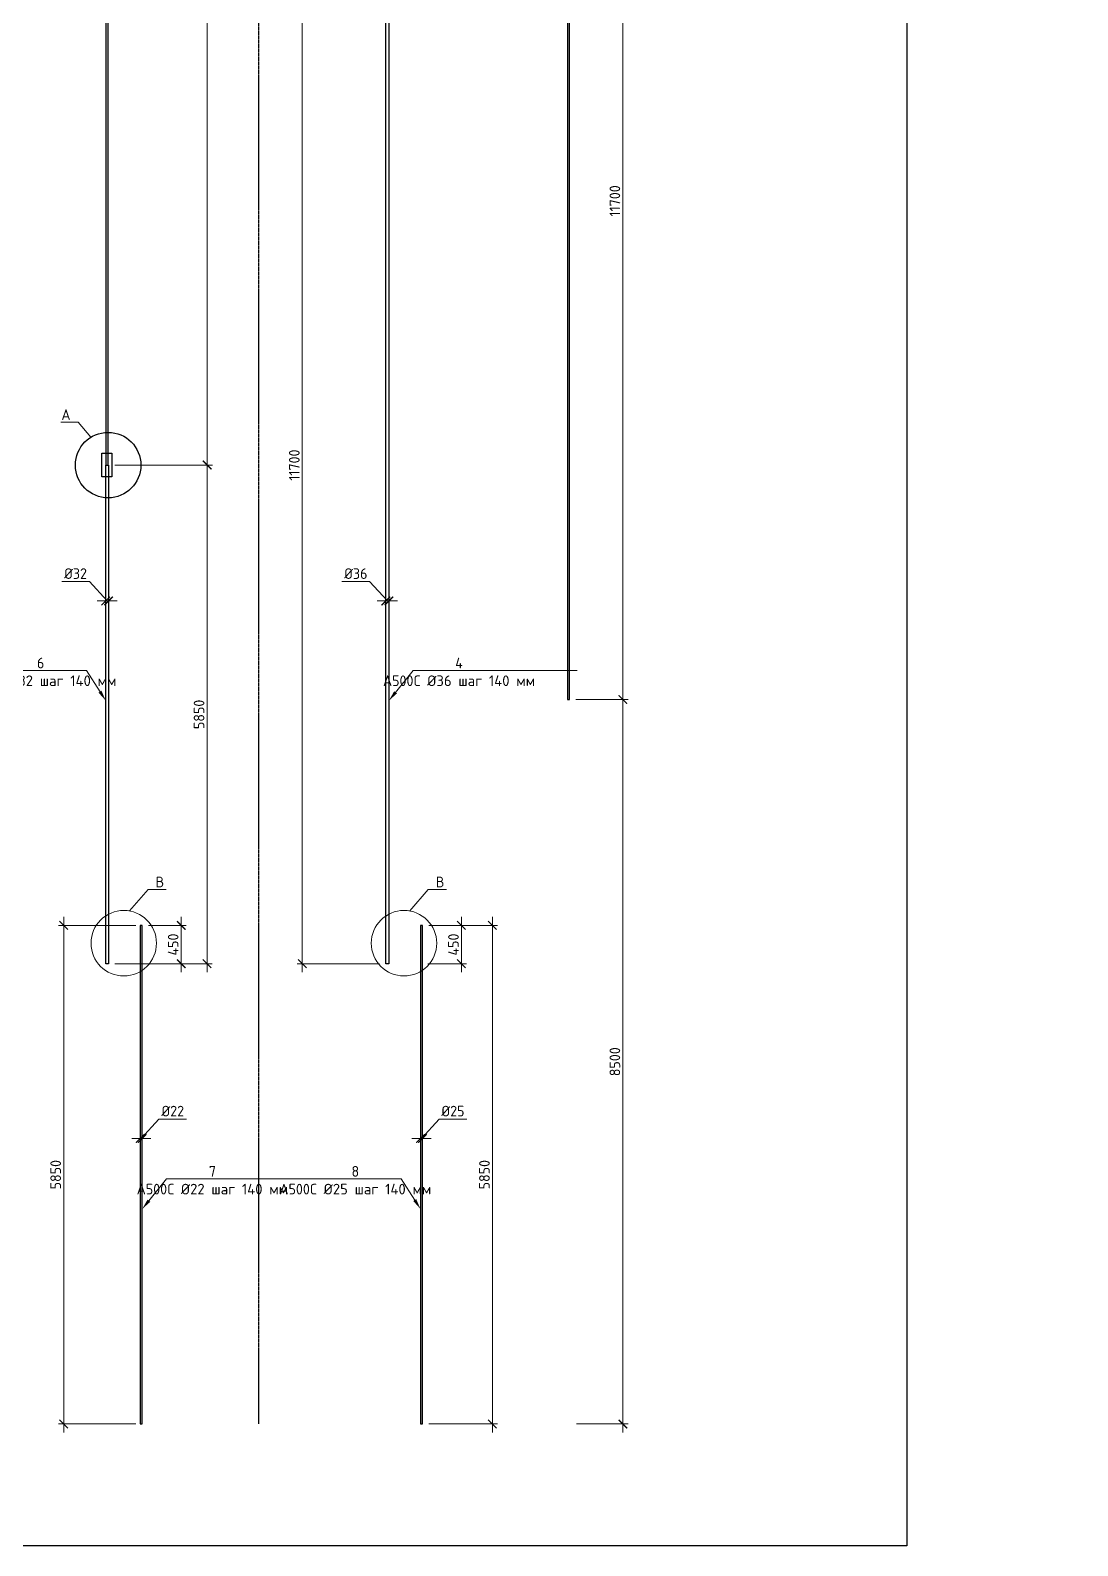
# Model space of a CAD drawing. Header units: millimetres. Extents: x -65574 to 111613, y -106550 to -50518.
# Drawn here: x -16192 to -3897, y -101431 to -83652 of the extents above; entities that cross this region are included whole.
import ezdxf
from ezdxf import colors
from ezdxf.entities.mleader import LeaderData, LeaderLine
from ezdxf.math import Vec2, Vec3

# ---------------------------------------------------------------- set-up
doc = ezdxf.new("R2010")
doc.units = ezdxf.units.MM
doc.linetypes.add('осевая', pattern=[50.8, 31.75, -6.35, 6.35, -6.35])
doc.layers.get('Defpoints').update_dxf_attribs({"color": 6})
doc.layers.add('Dim', color=11, linetype='Continuous', lineweight=13)
doc.styles.add('GOST-2.304_Type-B', font='GOST Common.ttf')
doc.styles.get("Standard").update_dxf_attribs({"font": 'arial.ttf'})
doc.dimstyles.new('УРСТ', dxfattribs={"dimtxt": 2.5, "dimasz": 2, "dimexe": 1.2, "dimexo": 1.5, "dimtad": 1, "dimdec": 0, "dimrnd": 1, "dimtxsty": 'GOST-2.304_Type-B', "dimblk": 'ARCHTICK', "dimcen": 2, "dimdle": 2, "dimazin": 3, "dimtfac": 1, "dimtdec": 0, "dimtmove": 1, "dimatfit": 0, "dimldrblk": 'NONE', "dimlwd": 15, "dimlwe": 15, "dimarcsym": 0})

# ---------------------------------------------------------------- blocks, each defined once
blk = doc.blocks.new('_Oblique')
at = {"color": 0, "linetype": 'ByBlock', "lineweight": -2}
blk.add_line((-0.5, -0.5), (0.5, 0.5), dxfattribs=at)
blk = doc.blocks.new('_None')
blk = doc.blocks.new('_ArchTick')
at = {"color": 0, "linetype": 'ByBlock', "const_width": 0.15}
blk.add_lwpolyline([(-0.5, -0.5), (0.5, 0.5)], dxfattribs=at)
blk = doc.blocks.new('*D529')
at = {"color": 0, "lineweight": 15, "transparency": 16777216}
for p, q in [((-14115, -76953), (-14115, -88853)), ((-15201, -77053), (-14055, -77053)), ((-15197, -88753), (-14055, -88753))]:
    blk.add_line(p, q, dxfattribs=at)
at = {"layer": 'Defpoints', "color": 0, "lineweight": -2, "transparency": 16777216}
for p in [(-15276, -77053), (-15272, -88753), (-14115, -88753)]:
    blk.add_point(p, dxfattribs=at)
at = {"color": 0, "lineweight": 15, "transparency": 16777216, "xscale": 100, "yscale": 100, "zscale": 100}
for p, rotation in [((-14115, -77053), 90), ((-14115, -88753), 270)]:
    blk.add_blockref('_ArchTick', p, dxfattribs=dict(at, rotation=rotation))
at = {"color": 0, "lineweight": -2, "transparency": 16777216, "insert": (-14209, -82903), "char_height": 125, "attachment_point": 5, "rotation": 90, "style": 'GOST-2.304_Type-B'}
blk.add_mtext('11700', dxfattribs=at)
blk = doc.blocks.new('*D530')
at = {"color": 0, "lineweight": 15, "ltscale": 100, "transparency": 16777216}
for p, q in [((-15498, -90120), (-15823, -90120)), ((-15290, -90347), (-15498, -90120)), ((-15306, -90279), (-15306, -90287)), ((-15274, -90278), (-15274, -90287)), ((-15306, -90347), (-15406, -90347)), ((-15274, -90347), (-15306, -90347)), ((-15274, -90347), (-15306, -90347)), ((-15274, -90347), (-15174, -90347))]:
    blk.add_line(p, q, dxfattribs=at)
at = {"layer": 'Defpoints', "color": 0, "lineweight": -2, "ltscale": 100, "transparency": 16777216}
for p in [(-15306, -90347), (-15306, -90354), (-15274, -90353)]:
    blk.add_point(p, dxfattribs=at)
at = {"color": 0, "lineweight": 15, "ltscale": 100, "transparency": 16777216, "xscale": 100, "yscale": 100, "zscale": 100}
blk.add_blockref('_ArchTick', (-15306, -90347), dxfattribs=at)
at = {"color": 0, "lineweight": 15, "ltscale": 100, "transparency": 16777216, "xscale": 100, "yscale": 100, "zscale": 100, "rotation": 180}
blk.add_blockref('_ArchTick', (-15274, -90347), dxfattribs=at)
at = {"color": 0, "lineweight": 15, "ltscale": 100, "transparency": 16777216, "insert": (-15661, -90026), "char_height": 125, "attachment_point": 5, "style": 'GOST-2.304_Type-B'}
blk.add_mtext('%%C32', dxfattribs=at)
blk = doc.blocks.new('*D531')
at = {"color": 0, "lineweight": 15, "transparency": 16777216}
for p, q in [((-14117, -88653), (-14117, -94703)), ((-15199, -88753), (-14057, -88753)), ((-15199, -94603), (-14057, -94603))]:
    blk.add_line(p, q, dxfattribs=at)
at = {"layer": 'Defpoints', "color": 0, "lineweight": -2, "transparency": 16777216}
for p in [(-15274, -88753), (-15274, -94603), (-14117, -94603)]:
    blk.add_point(p, dxfattribs=at)
at = {"color": 0, "lineweight": 15, "transparency": 16777216, "xscale": 100, "yscale": 100, "zscale": 100}
for p, rotation in [((-14117, -88753), 90), ((-14117, -94603), 270)]:
    blk.add_blockref('_ArchTick', p, dxfattribs=dict(at, rotation=rotation))
at = {"color": 0, "lineweight": -2, "transparency": 16777216, "insert": (-14211, -91678), "char_height": 125, "attachment_point": 5, "rotation": 90, "style": 'GOST-2.304_Type-B'}
blk.add_mtext('5850', dxfattribs=at)
blk = doc.blocks.new('*D514')
at = {"color": 0, "lineweight": 15, "transparency": 16777216}
for p, q in [((-12999, -82803), (-12999, -94703)), ((-12094, -82903), (-13059, -82903)), ((-12094, -94603), (-13059, -94603))]:
    blk.add_line(p, q, dxfattribs=at)
at = {"layer": 'Defpoints', "color": 0, "lineweight": -2, "transparency": 16777216}
for p in [(-12019, -82903), (-12999, -94603), (-12019, -94603)]:
    blk.add_point(p, dxfattribs=at)
at = {"color": 0, "lineweight": 15, "transparency": 16777216, "xscale": 100, "yscale": 100, "zscale": 100}
for p, rotation in [((-12999, -82903), 90), ((-12999, -94603), 270)]:
    blk.add_blockref('_ArchTick', p, dxfattribs=dict(at, rotation=rotation))
at = {"color": 0, "lineweight": -2, "transparency": 16777216, "insert": (-13093, -88753), "char_height": 125, "attachment_point": 5, "rotation": 90, "style": 'GOST-2.304_Type-B'}
blk.add_mtext('11700', dxfattribs=at)
blk = doc.blocks.new('*D515')
at = {"color": 0, "lineweight": 15, "ltscale": 100, "transparency": 16777216}
for p, q in [((-12209, -90120), (-12534, -90120)), ((-12001, -90347), (-12209, -90120)), ((-12019, -90279), (-12019, -90287)), ((-11983, -90278), (-11983, -90287)), ((-12019, -90347), (-12119, -90347)), ((-11983, -90347), (-12019, -90347)), ((-11983, -90347), (-12019, -90347)), ((-11983, -90347), (-11883, -90347))]:
    blk.add_line(p, q, dxfattribs=at)
at = {"layer": 'Defpoints', "color": 0, "lineweight": -2, "ltscale": 100, "transparency": 16777216}
for p in [(-12019, -90347), (-12019, -90354), (-11983, -90353)]:
    blk.add_point(p, dxfattribs=at)
at = {"color": 0, "lineweight": 15, "ltscale": 100, "transparency": 16777216, "xscale": 100, "yscale": 100, "zscale": 100}
blk.add_blockref('_ArchTick', (-12019, -90347), dxfattribs=at)
at = {"color": 0, "lineweight": 15, "ltscale": 100, "transparency": 16777216, "xscale": 100, "yscale": 100, "zscale": 100, "rotation": 180}
blk.add_blockref('_ArchTick', (-11983, -90347), dxfattribs=at)
at = {"color": 0, "lineweight": 15, "ltscale": 100, "transparency": 16777216, "insert": (-12371, -90026), "char_height": 125, "attachment_point": 5, "style": 'GOST-2.304_Type-B'}
blk.add_mtext('%%C36', dxfattribs=at)
blk = doc.blocks.new('*D517')
at = {"color": 0, "lineweight": 15, "ltscale": 100, "transparency": 16777216}
for p, q in [((-14890, -96653), (-14683, -96425)), ((-14683, -96425), (-14358, -96425)), ((-14901, -96653), (-15001, -96653)), ((-14901, -96584), (-14901, -96593)), ((-14901, -96653), (-14879, -96653)), ((-14901, -96653), (-14879, -96653)), ((-14879, -96584), (-14879, -96593)), ((-14879, -96653), (-14779, -96653))]:
    blk.add_line(p, q, dxfattribs=at)
at = {"layer": 'Defpoints', "color": 0, "lineweight": -2, "ltscale": 100, "transparency": 16777216}
for p in [(-14901, -96659), (-14879, -96653), (-14879, -96659)]:
    blk.add_point(p, dxfattribs=at)
at = {"color": 0, "lineweight": 15, "ltscale": 100, "transparency": 16777216, "xscale": 100, "yscale": 100, "zscale": 100}
blk.add_blockref('_ArchTick', (-14901, -96653), dxfattribs=at)
at = {"color": 0, "lineweight": 15, "ltscale": 100, "transparency": 16777216, "xscale": 100, "yscale": 100, "zscale": 100, "rotation": 180}
blk.add_blockref('_ArchTick', (-14879, -96653), dxfattribs=at)
at = {"color": 0, "lineweight": 15, "ltscale": 100, "transparency": 16777216, "insert": (-14520, -96332), "char_height": 125, "attachment_point": 5, "style": 'GOST-2.304_Type-B'}
blk.add_mtext('%%C22', dxfattribs=at)
blk = doc.blocks.new('*D518')
at = {"color": 0, "lineweight": 15, "transparency": 16777216}
for p, q in [((-14804, -94153), (-14361, -94153)), ((-14421, -94053), (-14421, -94703)), ((-14815, -94603), (-14361, -94603))]:
    blk.add_line(p, q, dxfattribs=at)
at = {"layer": 'Defpoints', "color": 0, "lineweight": -2, "transparency": 16777216}
for p in [(-14879, -94153), (-14890, -94603), (-14421, -94603)]:
    blk.add_point(p, dxfattribs=at)
at = {"color": 0, "lineweight": 15, "transparency": 16777216, "xscale": 100, "yscale": 100, "zscale": 100}
for p, rotation in [((-14421, -94153), 90), ((-14421, -94603), 270)]:
    blk.add_blockref('_ArchTick', p, dxfattribs=dict(at, rotation=rotation))
at = {"color": 0, "lineweight": -2, "transparency": 16777216, "insert": (-14515, -94378), "char_height": 125, "attachment_point": 5, "rotation": 90, "style": 'GOST-2.304_Type-B'}
blk.add_mtext('450', dxfattribs=at)
blk = doc.blocks.new('*D519')
at = {"color": 0, "lineweight": 15, "transparency": 16777216}
for p, q in [((-14954, -94153), (-15860, -94153)), ((-15800, -94053), (-15800, -100103)), ((-14954, -100003), (-15860, -100003))]:
    blk.add_line(p, q, dxfattribs=at)
at = {"layer": 'Defpoints', "color": 0, "lineweight": -2, "transparency": 16777216}
for p in [(-14879, -94153), (-15800, -100003), (-14879, -100003)]:
    blk.add_point(p, dxfattribs=at)
at = {"color": 0, "lineweight": 15, "transparency": 16777216, "xscale": 100, "yscale": 100, "zscale": 100}
for p, rotation in [((-15800, -94153), 90), ((-15800, -100003), 270)]:
    blk.add_blockref('_ArchTick', p, dxfattribs=dict(at, rotation=rotation))
at = {"color": 0, "lineweight": -2, "transparency": 16777216, "insert": (-15894, -97078), "char_height": 125, "attachment_point": 5, "rotation": 90, "style": 'GOST-2.304_Type-B'}
blk.add_mtext('5850', dxfattribs=at)
blk = doc.blocks.new('*D521')
at = {"color": 0, "lineweight": 15, "ltscale": 100, "transparency": 16777216}
for p, q in [((-11600, -96653), (-11393, -96425)), ((-11393, -96425), (-11068, -96425)), ((-11612, -96653), (-11712, -96653)), ((-11612, -96584), (-11612, -96593)), ((-11612, -96653), (-11587, -96653)), ((-11612, -96653), (-11587, -96653)), ((-11587, -96584), (-11587, -96593)), ((-11587, -96653), (-11487, -96653))]:
    blk.add_line(p, q, dxfattribs=at)
at = {"layer": 'Defpoints', "color": 0, "lineweight": -2, "ltscale": 100, "transparency": 16777216}
for p in [(-11612, -96659), (-11587, -96653), (-11587, -96659)]:
    blk.add_point(p, dxfattribs=at)
at = {"color": 0, "lineweight": 15, "ltscale": 100, "transparency": 16777216, "xscale": 100, "yscale": 100, "zscale": 100}
blk.add_blockref('_ArchTick', (-11612, -96653), dxfattribs=at)
at = {"color": 0, "lineweight": 15, "ltscale": 100, "transparency": 16777216, "xscale": 100, "yscale": 100, "zscale": 100, "rotation": 180}
blk.add_blockref('_ArchTick', (-11587, -96653), dxfattribs=at)
at = {"color": 0, "lineweight": 15, "ltscale": 100, "transparency": 16777216, "insert": (-11231, -96332), "char_height": 125, "attachment_point": 5, "style": 'GOST-2.304_Type-B'}
blk.add_mtext('%%C25', dxfattribs=at)
blk = doc.blocks.new('*D522')
at = {"color": 0, "lineweight": 15, "transparency": 16777216}
for p, q in [((-11515, -94153), (-11072, -94153)), ((-11132, -94053), (-11132, -94703)), ((-11526, -94603), (-11072, -94603))]:
    blk.add_line(p, q, dxfattribs=at)
at = {"layer": 'Defpoints', "color": 0, "lineweight": -2, "transparency": 16777216}
for p in [(-11590, -94153), (-11601, -94603), (-11132, -94603)]:
    blk.add_point(p, dxfattribs=at)
at = {"color": 0, "lineweight": 15, "transparency": 16777216, "xscale": 100, "yscale": 100, "zscale": 100}
for p, rotation in [((-11132, -94153), 90), ((-11132, -94603), 270)]:
    blk.add_blockref('_ArchTick', p, dxfattribs=dict(at, rotation=rotation))
at = {"color": 0, "lineweight": -2, "transparency": 16777216, "insert": (-11225, -94378), "char_height": 125, "attachment_point": 5, "rotation": 90, "style": 'GOST-2.304_Type-B'}
blk.add_mtext('450', dxfattribs=at)
blk = doc.blocks.new('*D510')
at = {"color": 0, "lineweight": 15, "transparency": 16777216}
for p, q in [((-11512, -94153), (-10708, -94153)), ((-10768, -94053), (-10768, -100103)), ((-11512, -100003), (-10708, -100003))]:
    blk.add_line(p, q, dxfattribs=at)
at = {"layer": 'Defpoints', "color": 0, "lineweight": -2, "transparency": 16777216}
for p in [(-11587, -94153), (-11587, -100003), (-10768, -100003)]:
    blk.add_point(p, dxfattribs=at)
at = {"color": 0, "lineweight": 15, "transparency": 16777216, "xscale": 100, "yscale": 100, "zscale": 100}
for p, rotation in [((-10768, -94153), 90), ((-10768, -100003), 270)]:
    blk.add_blockref('_ArchTick', p, dxfattribs=dict(at, rotation=rotation))
at = {"color": 0, "lineweight": -2, "transparency": 16777216, "insert": (-10861, -97078), "char_height": 125, "attachment_point": 5, "rotation": 90, "style": 'GOST-2.304_Type-B'}
blk.add_mtext('5850', dxfattribs=at)
blk = doc.blocks.new('*D542')
at = {"color": 0, "lineweight": 15, "transparency": 16777216}
for p, q in [((-9781, -79803), (-9176, -79803)), ((-9236, -79703), (-9236, -91603)), ((-9787, -91503), (-9176, -91503))]:
    blk.add_line(p, q, dxfattribs=at)
at = {"layer": 'Defpoints', "color": 0, "lineweight": -2, "transparency": 16777216}
for p in [(-9856, -79803), (-9862, -91503), (-9236, -91503)]:
    blk.add_point(p, dxfattribs=at)
at = {"color": 0, "lineweight": 15, "transparency": 16777216, "xscale": 100, "yscale": 100, "zscale": 100}
for p, rotation in [((-9236, -79803), 90), ((-9236, -91503), 270)]:
    blk.add_blockref('_ArchTick', p, dxfattribs=dict(at, rotation=rotation))
at = {"color": 0, "lineweight": -2, "transparency": 16777216, "insert": (-9330, -85653), "char_height": 125, "attachment_point": 5, "rotation": 90, "style": 'GOST-2.304_Type-B'}
blk.add_mtext('11700', dxfattribs=at)
blk = doc.blocks.new('*D543')
at = {"color": 0, "lineweight": 15, "transparency": 16777216}
for p, q in [((-9787, -91503), (-9176, -91503)), ((-9236, -91403), (-9236, -100103)), ((-9781, -100003), (-9176, -100003))]:
    blk.add_line(p, q, dxfattribs=at)
at = {"layer": 'Defpoints', "color": 0, "lineweight": -2, "transparency": 16777216}
for p in [(-9862, -91503), (-9856, -100003), (-9236, -100003)]:
    blk.add_point(p, dxfattribs=at)
at = {"color": 0, "lineweight": 15, "transparency": 16777216, "xscale": 100, "yscale": 100, "zscale": 100}
for p, rotation in [((-9236, -91503), 90), ((-9236, -100003), 270)]:
    blk.add_blockref('_ArchTick', p, dxfattribs=dict(at, rotation=rotation))
at = {"color": 0, "lineweight": -2, "transparency": 16777216, "insert": (-9330, -95753), "char_height": 125, "attachment_point": 5, "rotation": 90, "style": 'GOST-2.304_Type-B'}
blk.add_mtext('8500', dxfattribs=at)

msp = doc.modelspace()

# ---------------------------------------------------------------- linework, layer by layer
at = {"color": 0, "linetype": 'осевая', "ltscale": 0.5}
msp.add_line((-13511.8, -69769), (-13511.8, -100002.8), dxfattribs=at)
at = {"color": 1, "lineweight": -2}
msp.add_lwpolyline([(-24377.3, -65018), (-5904.8, -65018), (-5904.8, -101430.7), (-24377.3, -101430.7)], close=True, dxfattribs=at)
at = {"lineweight": 30}
for points in [[(-15276.4, -88752.8), (-15276.4, -77052.8), (-15304.4, -77052.8), (-15304.4, -88752.8)], [(-11983, -82902.8), (-11983, -94602.8), (-12019, -94602.8), (-12019, -82902.8)], [(-15274.4, -88752.8), (-15274.4, -94602.8), (-15306.4, -94602.8), (-15306.4, -88752.8)]]:
    msp.add_lwpolyline(points, close=True, dxfattribs=at)
at = {"color": 0, "lineweight": 30}
msp.add_lwpolyline([(-9884.3, -79802.8), (-9884.3, -91502.8), (-9862.3, -91502.8), (-9862.3, -79802.8), (-9884.3, -79802.8)], dxfattribs=at)
at = {"color": 0, "lineweight": -2}
msp.add_lwpolyline([(-15351.4, -88614.2), (-15233.3, -88614.2), (-15233.3, -88891.4), (-15351.4, -88891.4)], close=True, dxfattribs=at)
at = {"lineweight": 30}
for points in [[(-14879.4, -94152.8), (-14901.4, -94152.8), (-14901.4, -100002.8), (-14879.4, -100002.8), (-14879.4, -94152.8), (-14901.4, -94152.8)], [(-11590, -94152.8), (-11612, -94152.8), (-11612, -100002.8), (-11587, -100002.8), (-11587, -94152.8), (-11612, -94152.8)]]:
    msp.add_lwpolyline(points, dxfattribs=at)
at = {"color": 0, "lineweight": -2}
msp.add_circle((-15278.4, -88752.8), 384.2, dxfattribs=at)
at = {"color": 0, "lineweight": 15}
for centre in [(-15095.1, -94362.2), (-11805.7, -94362.2)]:
    msp.add_circle(centre, 384.2, dxfattribs=at)

# ---------------------------------------------------------------- dimensions: what is measured, and where the dimension line sits
at = {"lineweight": -2}
for base, p1, p2, picture, middle in [((-14115.5, -88752.8), (-15276.4, -77052.8), (-15272.4, -88752.8), '*D529', (-14209.2, -82902.8)), ((-12999.4, -94602.8), (-12019, -82902.8), (-12019, -94602.8), '*D514', (-13093.1, -88752.8)), ((-14117.5, -94602.8), (-15274.4, -88752.8), (-15274.4, -94602.8), '*D531', (-14211.2, -91677.8)), ((-9236.2, -100002.8), (-9862.3, -91502.8), (-9856.3, -100002.8), '*D543', (-9329.9, -95752.8)), ((-15800.5, -100002.8), (-14879.4, -94152.8), (-14879.4, -100002.8), '*D519', (-15894.2, -97077.8)), ((-10767.5, -100002.8), (-11587, -94152.8), (-11587, -100002.8), '*D510', (-10861.3, -97077.8))]:
    dim = msp.add_linear_dim(base=base, p1=p1, p2=p2, angle=90, dimstyle='УРСТ', dxfattribs=at)
    dim.commit()
    dim.dimension.update_dxf_attribs({"geometry": picture, "text_midpoint": middle})
at = {"color": 0, "lineweight": -2}
for base, p1, p2, picture, middle in [((-9236.2, -91502.8), (-9856.3, -79802.8), (-9862.3, -91502.8), '*D542', (-9329.9, -85652.8)), ((-14420.9, -94602.8), (-14879.4, -94152.8), (-14890.4, -94602.8), '*D518', (-14514.7, -94377.8)), ((-11131.6, -94602.8), (-11590, -94152.8), (-11601, -94602.8), '*D522', (-11225.4, -94377.8))]:
    dim = msp.add_linear_dim(base=base, p1=p1, p2=p2, angle=90, dimstyle='УРСТ', dxfattribs=at)
    dim.commit()
    dim.dimension.update_dxf_attribs({"geometry": picture, "text_midpoint": middle})
at = {"color": 0, "lineweight": 15, "ltscale": 100}
for base, p1, p2, picture, middle in [((-15306.4, -90347), (-15274.4, -90352.8), (-15306.4, -90353.8), '*D530', (-15529.3, -90119.5)), ((-12019, -90347), (-11983, -90352.8), (-12019, -90353.8), '*D515', (-12240, -90119.5))]:
    dim = msp.add_linear_dim(base=base, p1=p1, p2=p2, text='%%C<>', dimstyle='УРСТ', dxfattribs=at)
    dim.commit()
    dim.dimension.update_dxf_attribs({"geometry": picture, "text_midpoint": middle, "dimtype": 160})
for base, p1, p2, picture, middle in [((-14879.4, -96652.9), (-14901.4, -96658.7), (-14879.4, -96658.7), '*D517', (-14651.4, -96425.4)), ((-11587, -96652.9), (-11612, -96658.7), (-11587, -96658.7), '*D521', (-11362, -96425.4))]:
    dim = msp.add_linear_dim(base=base, p1=p1, p2=p2, angle=180, text='%%C<>', dimstyle='УРСТ', dxfattribs=at)
    dim.commit()
    dim.dimension.update_dxf_attribs({"geometry": picture, "text_midpoint": middle, "dimtype": 160})

# ---------------------------------------------------------------- leaders
ml = msp.add_multileader_mtext('Standard', dxfattribs=at)
ml.set_content('{\\C0;А}', color=2, style='GOST-2.304_Type-B')
ml.set_leader_properties(linetype='ByLayer', lineweight=13)
ml.set_arrow_properties(name='NONE')
ml.build(insert=Vec2(0, 0))
ml.multileader.update_dxf_attribs({"has_dogleg": 0, "text_left_attachment_type": 6, "text_right_attachment_type": 6, "dogleg_length": 0, "arrow_head_size": 125, "scale": 50})
ctx = ml.context
ctx.base_point, ctx.scale, ctx.char_height, ctx.arrow_head_size, ctx.landing_gap_size, ctx.plane_origin = Vec3(-15917, -88248.8), 50, 125, 125, 100, Vec3(-22906.7, -88868.6)
ctx.left_attachment, ctx.right_attachment, ctx.text_align_type = 6, 6, 1
notes = []
notes.append((ctx, [(1, (1, 1, 0), (-15629.5, -88248.8), (-1, 0), 0, [(1, [(-15480.9, -88426.2)], 0, [])])]))
ctx.mtext.insert, ctx.mtext.width, ctx.mtext.alignment, ctx.mtext.flow_direction = Vec3(-15773.3, -88098.8), 278.609, 2, 5
at = {"color": 0, "lineweight": 15}
ml = msp.add_multileader_mtext('Standard', dxfattribs=at)
ml.set_content('{\\fGOST Common|b0|i0|c0|p34;6\\fGOST Common|b0|i0|c204|p34; A500C %%C\\fGOST Common|b0|i0|c0|p34;22\\fGOST Common|b0|i0|c204|p34; шаг 140\\fGOST Common|b0|i0|c0|p34; \\fGOST Common|b0|i0|c204|p34;мм}')
ml.set_leader_properties()
ml.set_arrow_properties(name='OBLIQUE')
ml.build(insert=Vec2(0, 0))
ml.multileader.update_dxf_attribs({"text_left_attachment_type": 6, "text_right_attachment_type": 6, "dogleg_length": 0.842, "arrow_head_size": 125, "scale": 50})
ctx = ml.context
ctx.base_point, ctx.scale, ctx.char_height, ctx.arrow_head_size, ctx.landing_gap_size, ctx.plane_origin = Vec3(21950.2, -88581.4), 50, 125, 125, 5, Vec3(21055.7, -88581.4)
ctx.left_attachment, ctx.right_attachment, ctx.text_align_type = 6, 6, 2
notes.append((ctx, [(0, (1, 1, 0), (20944.1, -88581.4), (1, 0), 1006.1, [(0, [(20680.7, -88581.4), (20540.7, -88581.4), (20400.7, -88581.4), (20260.7, -88581.4), (19980.7, -88581.4), (19840.7, -88581.4), (19700.7, -88581.4), (19560.7, -88581.4), (19420.7, -88581.4), (19280.7, -88581.4), (19140.7, -88581.4), (19000.7, -88581.4), (18860.7, -88581.4), (21005.2, -88581.4), (20120.7, -88581.4)], 0, [])])]))
ctx.mtext.insert, ctx.mtext.width, ctx.mtext.alignment, ctx.mtext.flow_direction = Vec3(23731.7, -88431.4), 1785.618, 3, 5
at = {"color": 0, "lineweight": 15, "ltscale": 100}
ml = msp.add_multileader_mtext('Standard', dxfattribs=at)
ml.set_content('{\\C0;6\\PА500C \\fISOCPEUR|b0|i0|c204|p34;%%C32\\fISOCPEUR|b0|i0|c0|p34; \\fISOCPEUR|b0|i0|c204|p34;шаг 140\\fISOCPEUR|b0|i0|c0|p34; \\fISOCPEUR|b0|i0|c204|p34;мм}', color=2, style='GOST-2.304_Type-B')
ml.set_leader_properties(color=256, linetype='ByLayer', lineweight=13)
ml.build(insert=Vec2(0, 0))
ml.multileader.update_dxf_attribs({"has_dogleg": 0, "text_left_attachment_type": 6, "text_right_attachment_type": 6, "dogleg_length": 0, "arrow_head_size": 125, "scale": 50})
ctx = ml.context
ctx.base_point, ctx.scale, ctx.char_height, ctx.arrow_head_size, ctx.landing_gap_size, ctx.plane_origin = Vec3(-16608.3, -91162.1), 50, 125, 125, 100, Vec3(-20969.2, -93786.9)
ctx.left_attachment, ctx.right_attachment, ctx.text_align_type = 6, 6, 1
notes.append((ctx, [(1, (1, 1, 0), (-15533.3, -91162.1), (-1, 0), 0, [(1, [(-15306.4, -91516.6)], 0, [])])]))
ctx.mtext.insert, ctx.mtext.width, ctx.mtext.alignment, ctx.mtext.flow_direction = Vec3(-16070.8, -91012.1), 942.218, 2, 5
ml = msp.add_multileader_mtext('Standard', dxfattribs=at)
ml.set_content('{\\C0;4\\PА500C \\fISOCPEUR|b0|i0|c204|p34;%%C36\\fISOCPEUR|b0|i0|c0|p34; \\fISOCPEUR|b0|i0|c204|p34;шаг 140\\fISOCPEUR|b0|i0|c0|p34; \\fISOCPEUR|b0|i0|c204|p34;мм}', color=2, style='GOST-2.304_Type-B')
ml.set_leader_properties(color=256, linetype='ByLayer', lineweight=13)
ml.build(insert=Vec2(0, 0))
ml.multileader.update_dxf_attribs({"has_dogleg": 0, "text_left_attachment_type": 6, "text_right_attachment_type": 6, "dogleg_length": 0, "arrow_head_size": 125, "scale": 50})
ctx = ml.context
ctx.base_point, ctx.scale, ctx.char_height, ctx.arrow_head_size, ctx.landing_gap_size, ctx.plane_origin = Vec3(-11696.8, -91162.1), 50, 125, 125, 100, Vec3(-17691.6, -93786.9)
ctx.left_attachment, ctx.right_attachment, ctx.text_align_type = 6, 6, 1
notes.append((ctx, [(0, (1, 1, 0), (-11696.8, -91162.1), (1, 0), 0, [(1, [(-11983, -91516.6)], 0, [])])]))
ctx.mtext.insert, ctx.mtext.width, ctx.mtext.alignment, ctx.mtext.flow_direction = Vec3(-11159.3, -91012.1), 923.119, 2, 5
at = {"color": 0, "lineweight": 15}
ml = msp.add_multileader_mtext('Standard', dxfattribs=at)
ml.set_content('{\\fGOST Common|b0|i0|c204|p34;5 A500C %%C36 шаг 140\\fGOST Common|b0|i0|c0|p34; \\fGOST Common|b0|i0|c204|p34;мм}')
ml.set_leader_properties()
ml.set_arrow_properties(name='OBLIQUE')
ml.build(insert=Vec2(0, 0))
ml.multileader.update_dxf_attribs({"text_left_attachment_type": 6, "text_right_attachment_type": 6, "dogleg_length": 0.842, "arrow_head_size": 125, "scale": 50})
ctx = ml.context
ctx.base_point, ctx.scale, ctx.char_height, ctx.arrow_head_size, ctx.landing_gap_size, ctx.plane_origin = Vec3(21950.2, -91303), 50, 125, 125, 5, Vec3(21055.7, -91303)
ctx.left_attachment, ctx.right_attachment, ctx.text_align_type = 6, 6, 2
notes.append((ctx, [(0, (1, 1, 0), (20944.1, -91303), (1, 0), 1006.1, [(0, [(20650.7, -91303), (20510.7, -91303), (20370.7, -91303), (20230.7, -91303), (19950.7, -91303), (19810.7, -91303), (19670.7, -91303), (19530.7, -91303), (19390.7, -91303), (19250.7, -91303), (19110.7, -91303), (18970.7, -91303), (18830.7, -91303), (21005.2, -91303), (20090.7, -91303)], 0, [])])]))
ctx.mtext.insert, ctx.mtext.width, ctx.mtext.alignment, ctx.mtext.flow_direction = Vec3(23731.7, -91153), 1785.618, 3, 5
at = {"color": 0, "lineweight": 15, "ltscale": 100}
ml = msp.add_multileader_mtext('Standard', dxfattribs=at)
ml.set_content('{\\C0;В}', color=2, style='GOST-2.304_Type-B')
ml.set_leader_properties(linetype='ByLayer', lineweight=13)
ml.set_arrow_properties(name='NONE')
ml.build(insert=Vec2(0, 0))
ml.multileader.update_dxf_attribs({"has_dogleg": 0, "text_left_attachment_type": 6, "text_right_attachment_type": 6, "dogleg_length": 0, "arrow_head_size": 125, "scale": 50})
ctx = ml.context
ctx.base_point, ctx.scale, ctx.char_height, ctx.arrow_head_size, ctx.landing_gap_size, ctx.plane_origin = Vec3(-14809.5, -93731.7), 50, 125, 125, 100, Vec3(-22381.6, -97397)
ctx.left_attachment, ctx.right_attachment, ctx.text_align_type = 6, 6, 1
notes.append((ctx, [(0, (1, 1, 0), (-14809.5, -93731.7), (1, 0), 0, [(1, [(-15027.2, -93984)], 0, [])])]))
ctx.mtext.insert, ctx.mtext.rotation, ctx.mtext.width, ctx.mtext.alignment, ctx.mtext.flow_direction = Vec3(-14672, -93581.7), 6.2831853, 278.609, 2, 5
ml = msp.add_multileader_mtext('Standard', dxfattribs=at)
ml.set_content('{\\C0;В}', color=2, style='GOST-2.304_Type-B')
ml.set_leader_properties(linetype='ByLayer', lineweight=13)
ml.set_arrow_properties(name='NONE')
ml.build(insert=Vec2(0, 0))
ml.multileader.update_dxf_attribs({"has_dogleg": 0, "text_left_attachment_type": 6, "text_right_attachment_type": 6, "dogleg_length": 0, "arrow_head_size": 125, "scale": 50})
ctx = ml.context
ctx.base_point, ctx.scale, ctx.char_height, ctx.arrow_head_size, ctx.landing_gap_size, ctx.plane_origin = Vec3(-11520.1, -93731.7), 50, 125, 125, 100, Vec3(-19092.2, -97397)
ctx.left_attachment, ctx.right_attachment, ctx.text_align_type = 6, 6, 1
notes.append((ctx, [(0, (1, 1, 0), (-11520.1, -93731.7), (1, 0), 0, [(1, [(-11737.9, -93984)], 0, [])])]))
ctx.mtext.insert, ctx.mtext.rotation, ctx.mtext.width, ctx.mtext.alignment, ctx.mtext.flow_direction = Vec3(-11382.6, -93581.7), 6.2831853, 278.609, 2, 5
ml = msp.add_multileader_mtext('Standard', dxfattribs=at)
ml.set_content('{\\C0;7\\PА500C \\fISOCPEUR|b0|i0|c204|p34;%%C22\\fISOCPEUR|b0|i0|c0|p34; \\fISOCPEUR|b0|i0|c204|p34;шаг 140\\fISOCPEUR|b0|i0|c0|p34; \\fISOCPEUR|b0|i0|c204|p34;мм}', color=2, style='GOST-2.304_Type-B')
ml.set_leader_properties(color=256, linetype='ByLayer', lineweight=13)
ml.build(insert=Vec2(0, 0))
ml.multileader.update_dxf_attribs({"has_dogleg": 0, "text_left_attachment_type": 6, "text_right_attachment_type": 6, "dogleg_length": 0, "arrow_head_size": 125, "scale": 50})
ctx = ml.context
ctx.base_point, ctx.scale, ctx.char_height, ctx.arrow_head_size, ctx.landing_gap_size, ctx.plane_origin = Vec3(-14592.1, -97126.4), 50, 125, 125, 100, Vec3(-20586.9, -99751.2)
ctx.left_attachment, ctx.right_attachment, ctx.text_align_type = 6, 6, 1
notes.append((ctx, [(0, (1, 1, 0), (-14592.1, -97126.4), (1, 0), 0, [(1, [(-14878.3, -97480.9)], 0, [])])]))
ctx.mtext.insert, ctx.mtext.width, ctx.mtext.alignment, ctx.mtext.flow_direction = Vec3(-14054.6, -96976.4), 923.119, 2, 5
ml = msp.add_multileader_mtext('Standard', dxfattribs=at)
ml.set_content('{\\C0;8\\PА500C \\fISOCPEUR|b0|i0|c204|p34;%%C25\\fISOCPEUR|b0|i0|c0|p34; \\fISOCPEUR|b0|i0|c204|p34;шаг 140\\fISOCPEUR|b0|i0|c0|p34; \\fISOCPEUR|b0|i0|c204|p34;мм}', color=2, style='GOST-2.304_Type-B')
ml.set_leader_properties(color=256, linetype='ByLayer', lineweight=13)
ml.build(insert=Vec2(0, 0))
ml.multileader.update_dxf_attribs({"has_dogleg": 0, "text_left_attachment_type": 6, "text_right_attachment_type": 6, "dogleg_length": 0, "arrow_head_size": 125, "scale": 50})
ctx = ml.context
ctx.base_point, ctx.scale, ctx.char_height, ctx.arrow_head_size, ctx.landing_gap_size, ctx.plane_origin = Vec3(-12914, -97126.4), 50, 125, 125, 100, Vec3(-17274.9, -99751.2)
ctx.left_attachment, ctx.right_attachment, ctx.text_align_type = 6, 6, 1
notes.append((ctx, [(1, (1, 1, 0), (-11839, -97126.4), (-1, 0), 0, [(1, [(-11612, -97480.9)], 0, [])])]))
ctx.mtext.insert, ctx.mtext.width, ctx.mtext.alignment, ctx.mtext.flow_direction = Vec3(-12376.5, -96976.4), 942.218, 2, 5
at = {"layer": 'Dim', "color": 0, "lineweight": 15, "ltscale": 100}
ml = msp.add_multileader_mtext('Standard', dxfattribs=at)
ml.set_content('{\\C0;5\\PА500C \\fISOCPEUR|b0|i0|c204|p34;%%C36\\fISOCPEUR|b0|i0|c0|p34; \\fISOCPEUR|b0|i0|c204|p34;шаг 140\\fISOCPEUR|b0|i0|c0|p34; \\fISOCPEUR|b0|i0|c204|p34;мм}', color=2, style='GOST-2.304_Type-B')
ml.set_leader_properties(color=256, linetype='ByLayer', lineweight=13)
ml.build(insert=Vec2(0, 0))
ml.multileader.update_dxf_attribs({"has_dogleg": 0, "text_left_attachment_type": 6, "text_right_attachment_type": 6, "dogleg_length": 0, "arrow_head_size": 125, "scale": 50})
ctx = ml.context
ctx.base_point, ctx.scale, ctx.char_height, ctx.arrow_head_size, ctx.landing_gap_size, ctx.plane_origin = Vec3(12390.1, -88610.6), 50, 125, 125, 100, Vec3(7959.9, -91235.3)
ctx.left_attachment, ctx.right_attachment, ctx.text_align_type = 6, 6, 1
notes.append((ctx, [(1, (1, 1, 0), (13465.1, -88610.6), (-1, 0), 0, [(1, [(13622.7, -88965.1)], 0, [])])]))
ctx.mtext.insert, ctx.mtext.width, ctx.mtext.alignment, ctx.mtext.flow_direction = Vec3(12927.6, -88460.6), 942.218, 2, 5
ml = msp.add_multileader_mtext('Standard', dxfattribs=at)
ml.set_content('{\\C0;7\\PА500C \\fISOCPEUR|b0|i0|c204|p34;%%C\\fISOCPEUR|b0|i0|c0|p34;2\\fISOCPEUR|b0|i0|c204|p34;5\\fISOCPEUR|b0|i0|c0|p34; \\fISOCPEUR|b0|i0|c204|p34;шаг 140\\fISOCPEUR|b0|i0|c0|p34; \\fISOCPEUR|b0|i0|c204|p34;мм}', color=2, style='GOST-2.304_Type-B')
ml.set_leader_properties(color=256, linetype='ByLayer', lineweight=13)
ml.build(insert=Vec2(0, 0))
ml.multileader.update_dxf_attribs({"has_dogleg": 0, "text_left_attachment_type": 6, "text_right_attachment_type": 6, "dogleg_length": 0, "arrow_head_size": 125, "scale": 50})
ctx = ml.context
ctx.base_point, ctx.scale, ctx.char_height, ctx.arrow_head_size, ctx.landing_gap_size, ctx.plane_origin = Vec3(7690.3, -89067.8), 50, 125, 125, 100, Vec3(3329.4, -91692.6)
ctx.left_attachment, ctx.right_attachment, ctx.text_align_type = 6, 6, 1
notes.append((ctx, [(1, (1, 1, 0), (8765.3, -89067.8), (-1, 0), 0, [(1, [(8992.2, -89422.4)], 0, [])])]))
ctx.mtext.insert, ctx.mtext.width, ctx.mtext.alignment, ctx.mtext.flow_direction = Vec3(8227.8, -88917.8), 942.218, 2, 5
ml = msp.add_multileader_mtext('Standard', dxfattribs=at)
ml.set_content('{\\C0;1\\PА500C \\fISOCPEUR|b0|i0|c204|p34;%%C\\fISOCPEUR|b0|i0|c0|p34;25 \\fISOCPEUR|b0|i0|c204|p34;шаг 140\\fISOCPEUR|b0|i0|c0|p34; \\fISOCPEUR|b0|i0|c204|p34;мм}', color=2, style='GOST-2.304_Type-B')
ml.set_leader_properties(color=256, linetype='ByLayer', lineweight=13)
ml.build(insert=Vec2(0, 0))
ml.multileader.update_dxf_attribs({"has_dogleg": 0, "text_left_attachment_type": 6, "text_right_attachment_type": 6, "dogleg_length": 0, "arrow_head_size": 125, "scale": 50})
ctx = ml.context
ctx.base_point, ctx.scale, ctx.char_height, ctx.arrow_head_size, ctx.landing_gap_size, ctx.plane_origin = Vec3(9728.4, -99611.5), 50, 125, 125, 100, Vec3(3733.7, -102236.3)
ctx.left_attachment, ctx.right_attachment, ctx.text_align_type = 6, 6, 1
notes.append((ctx, [(0, (1, 1, 0), (9728.4, -99611.5), (1, 0), 0, [(1, [(9442.2, -99966)], 0, [])])]))
ctx.mtext.insert, ctx.mtext.width, ctx.mtext.alignment, ctx.mtext.flow_direction = Vec3(10265.9, -99461.5), 923.119, 2, 5
ml = msp.add_multileader_mtext('Standard', dxfattribs=at)
ml.set_content('{\\C0;8\\PА500C \\fISOCPEUR|b0|i0|c204|p34;%%C\\fISOCPEUR|b0|i0|c0|p34;22 \\fISOCPEUR|b0|i0|c204|p34;шаг 140\\fISOCPEUR|b0|i0|c0|p34; \\fISOCPEUR|b0|i0|c204|p34;мм}', color=2, style='GOST-2.304_Type-B')
ml.set_leader_properties(color=256, linetype='ByLayer', lineweight=13)
ml.build(insert=Vec2(0, 0))
ml.multileader.update_dxf_attribs({"has_dogleg": 0, "text_left_attachment_type": 6, "text_right_attachment_type": 6, "dogleg_length": 0, "arrow_head_size": 125, "scale": 50})
ctx = ml.context
ctx.base_point, ctx.scale, ctx.char_height, ctx.arrow_head_size, ctx.landing_gap_size, ctx.plane_origin = Vec3(13517.5, -99611.5), 50, 125, 125, 100, Vec3(7522.8, -102236.3)
ctx.left_attachment, ctx.right_attachment, ctx.text_align_type = 6, 6, 1
notes.append((ctx, [(0, (1, 1, 0), (13517.5, -99611.5), (1, 0), 0, [(1, [(13231.3, -99966)], 0, [])])]))
ctx.mtext.insert, ctx.mtext.width, ctx.mtext.alignment, ctx.mtext.flow_direction = Vec3(14055, -99461.5), 923.119, 2, 5
for ctx, leaders in notes:
    for number, flags, end, landing, length, lines in leaders:
        leader = LeaderData()
        leader.index, (leader.has_last_leader_line, leader.has_dogleg_vector, leader.attachment_direction) = number, flags
        leader.last_leader_point, leader.dogleg_vector, leader.dogleg_length = Vec3(end), Vec3(landing), length
        for number, points, colour, breaks in lines:
            line = LeaderLine()
            line.index, line.vertices, line.color, line.breaks = number, Vec3.list(points), colors.encode_raw_color(colour), breaks
            leader.lines.append(line)
        ctx.leaders.append(leader)

doc.saveas('drawing.dxf')
